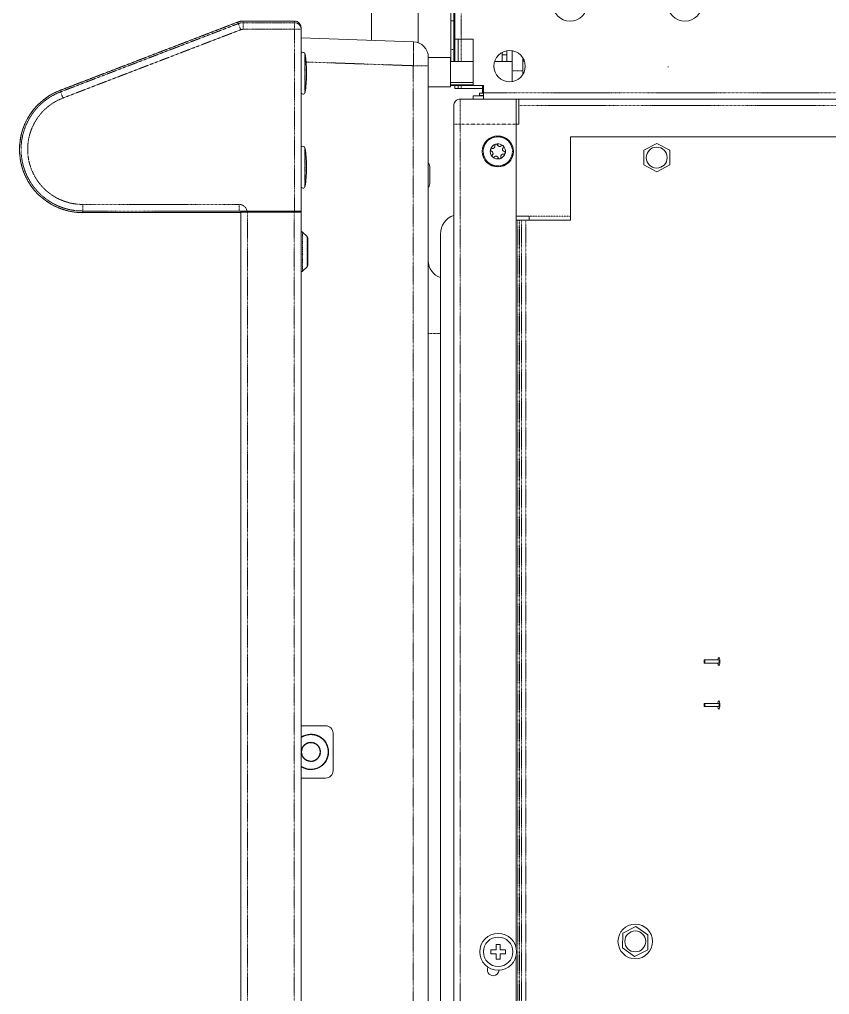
# Model space of a CAD drawing. Header units: millimetres. Extents: x 60499 to 556746, y 248297 to 497145.
# Drawn here: x 358411 to 366553, y 431730 to 441525 of the extents above; entities that cross this region are included whole.
import ezdxf

# ---------------------------------------------------------------- set-up
doc = ezdxf.new("R2010")
doc.units = ezdxf.units.MM
doc.linetypes.add('PHANTOM', pattern=[20, 10, -2, 2, -2, 2, -2])

msp = doc.modelspace()

# ---------------------------------------------------------------- linework, layer by layer
at = {"color": 7, "linetype": 'PHANTOM', "lineweight": 13, "ltscale": 0.03937}
for p, q in [((362849.9, 442176.6), (362849.9, 441326.4)), ((360607.9, 441500), (358818.5, 440813.1)), ((358824.2, 440798.2), (360610.9, 441484)), ((358848, 440736.3), (360634.6, 441422.1)), ((361175.2, 441426.6), (361175.2, 439601.1)), ((361291.7, 441098.4), (362369.8, 441060.7)), ((362369.8, 441060.7), (362369.8, 430059.5)), ((366900.2, 440787.6), (363075, 440787.6)), ((366795.2, 440662.2), (363429.2, 440662.3)), ((362842.1, 423633.1), (362842.1, 440474.9)), ((360617.5, 439667.4), (359046.1, 439667.4)), ((360216.4, 439601.1), (359046.1, 439601.1)), ((359046.1, 439585.1), (360634.3, 439585.1)), ((360703.2, 439590), (360703.2, 423046.4)), ((361172.6, 439590), (361172.6, 423211.9)), ((363419.7, 425019), (363419.7, 439507.6)), ((363438.1, 425019), (363438.1, 439507.6)), ((363458, 439507.6), (363458, 425019)), ((363499.9, 439507.6), (363499.9, 425019))]:
    msp.add_line(p, q, dxfattribs=at)
at = {"color": 7, "lineweight": 13, "ltscale": 0.03937}
for p, q in [((362787.3, 442126.4), (362787.3, 441326.4)), ((362420.1, 442003.1), (362420.1, 441290.6)), ((360607.9, 441500), (358818.5, 440813.1)), ((358818.5, 440813.1), (360607.9, 441500)), ((361241.5, 441426.6), (361241.5, 439601.1)), ((361241.5, 441340.2), (362369.8, 441300.8)), ((361241.5, 441303.3), (361241.5, 439590)), ((362520.5, 441060.7), (362520.5, 430059.5)), ((366900.2, 440725), (363075, 440725)), ((366795.2, 440724.9), (363429.2, 440725)), ((362776, 423633.1), (362776, 440474.9)), ((363404, 440474.9), (363404, 432193.1)), ((363948.2, 440347.4), (363948.2, 439507.6)), ((363948.2, 440347.4), (379365.4, 440347.4)), ((360634.3, 439585), (359046.1, 439585)), ((360634.3, 439590), (360634.3, 423046.4)), ((361241.5, 439590), (361241.5, 423214.4)), ((362642.5, 438635.2), (362642.5, 439370)), ((362642.5, 427233), (362642.5, 438635.2)), ((363404, 432124.7), (363404, 424769.2))]:
    msp.add_line(p, q, dxfattribs=at)
at = {"color": 7, "lineweight": 13, "ltscale": 0.017169}
msp.add_line((361949.8, 441892.2), (361949.8, 441315.4), dxfattribs=at)
at = {"color": 7, "lineweight": 13, "ltscale": 0.003125}
for p, q in [((362746.6, 441617.4), (362746.6, 441512.4)), ((362776.9, 441617.4), (362776.9, 441512.4)), ((362970, 440758.2), (363075, 440758.2)), ((362970, 440725), (363075, 440725))]:
    msp.add_line(p, q, dxfattribs=at)
at = {"color": 7, "linetype": 'PHANTOM', "lineweight": 13, "ltscale": 0.00048465}
msp.add_line((360607.9, 441500), (360610.9, 441484), dxfattribs=at)
at = {"color": 7, "linetype": 'PHANTOM', "lineweight": 13, "ltscale": 0.001975}
for p, q in [((360610.9, 441484), (360634.6, 441422.1)), ((360659, 441492.9), (360659, 441426.6)), ((361175.2, 441426.6), (361175.2, 441492.9)), ((361241.5, 441426.6), (361175.2, 441426.6)), ((358824.2, 440798.2), (358848, 440736.3)), ((359046.1, 439601.1), (359046.1, 439667.4)), ((360617.5, 439601.1), (360617.5, 439667.4))]:
    msp.add_line(p, q, dxfattribs=at)
at = {"color": 7, "lineweight": 13, "ltscale": 0.015453}
for p, q in [((361175.2, 441509), (360656, 441509)), ((360656, 441509), (361175.2, 441509))]:
    msp.add_line(p, q, dxfattribs=at)
at = {"color": 7, "linetype": 'PHANTOM', "lineweight": 13, "ltscale": 0.015453}
msp.add_line((361175.2, 441508.9), (360656, 441508.9), dxfattribs=at)
at = {"color": 7, "linetype": 'PHANTOM', "lineweight": 13, "ltscale": 0.000484621}
msp.add_line((360656, 441508.9), (360659, 441492.9), dxfattribs=at)
at = {"color": 7, "linetype": 'PHANTOM', "lineweight": 13, "ltscale": 0.015365}
for p, q in [((360659, 441492.9), (361175.2, 441492.9)), ((360659, 441426.6), (361175.2, 441426.6))]:
    msp.add_line(p, q, dxfattribs=at)
at = {"color": 7, "linetype": 'PHANTOM', "lineweight": 13, "ltscale": 0.000476507}
for p, q in [((361175.2, 441508.9), (361175.2, 441492.9)), ((358824.2, 440798.2), (358818.5, 440813.1)), ((359046.1, 439601.1), (359046.1, 439585.1))]:
    msp.add_line(p, q, dxfattribs=at)
at = {"color": 7, "lineweight": 13, "ltscale": 0.0086}
for p, q in [((362746.6, 441512.4), (362746.6, 441223.5)), ((362776.9, 441512.4), (362776.9, 441223.5))]:
    msp.add_line(p, q, dxfattribs=at)
at = {"color": 7, "lineweight": 13, "ltscale": 0.000900028}
msp.add_line((362746.6, 441512.4), (362776.9, 441512.4), dxfattribs=at)
at = {"color": 7, "lineweight": 13, "ltscale": 0.000476507}
msp.add_line((361241.5, 441442.6), (361241.5, 441426.6), dxfattribs=at)
at = {"color": 7, "lineweight": 13, "ltscale": 0.0012}
for p, q in [((361241.5, 441415.8), (361241.5, 441375.5)), ((363075, 440786.3), (363034.7, 440786.3)), ((363075, 440760.3), (363034.7, 440760.3)), ((363075, 440758.2), (363034.7, 440758.2))]:
    msp.add_line(p, q, dxfattribs=at)
at = {"color": 7, "lineweight": 13, "ltscale": 0.001865}
for p, q in [((362787.3, 441326.4), (362849.9, 441326.4)), ((363075, 440787.6), (363075, 440725)), ((363429.2, 440725), (363429.2, 440662.3))]:
    msp.add_line(p, q, dxfattribs=at)
at = {"color": 7, "lineweight": 13, "ltscale": 0.006689}
for p, q in [((362787.3, 441326.4), (362787.3, 441101.7)), ((362820.6, 441326.4), (362820.6, 441101.7))]:
    msp.add_line(p, q, dxfattribs=at)
at = {"color": 7, "lineweight": 13, "ltscale": 0.003585}
msp.add_line((362970.4, 441326.4), (362849.9, 441326.4), dxfattribs=at)
at = {"color": 7, "linetype": 'PHANTOM', "lineweight": 13, "ltscale": 0.006689}
msp.add_line((362849.9, 441101.7), (362849.9, 441326.4), dxfattribs=at)
at = {"color": 7, "lineweight": 13, "ltscale": 0.013852}
msp.add_line((362970.4, 441326.4), (362970.4, 440861.1), dxfattribs=at)
at = {"color": 7, "linetype": 'PHANTOM', "lineweight": 13, "ltscale": 0.011557}
for p, q in [((361280.1, 441179.9), (361280.1, 440791.7)), ((361280.1, 440235.1), (361280.1, 439846.9))]:
    msp.add_line(p, q, dxfattribs=at)
at = {"color": 7, "lineweight": 13, "ltscale": 0.000135133}
for p, q in [((361280.1, 441179.9), (361281, 441175.5)), ((361280.1, 440791.7), (361281, 440796.1))]:
    msp.add_line(p, q, dxfattribs=at)
at = {"color": 7, "linetype": 'PHANTOM', "lineweight": 13, "ltscale": 0.000900028}
msp.add_line((362746.6, 441223.5), (362776.9, 441223.5), dxfattribs=at)
at = {"color": 7, "lineweight": 13, "ltscale": 0.003625}
for p, q in [((362746.6, 441223.5), (362746.6, 441101.7)), ((362776.9, 441223.5), (362776.9, 441101.7))]:
    msp.add_line(p, q, dxfattribs=at)
at = {"color": 7, "lineweight": 13, "ltscale": 0.000290758}
msp.add_line((363261.7, 441194.2), (363261.7, 441184.4), dxfattribs=at)
at = {"color": 7, "lineweight": 13, "ltscale": 0.000675502}
msp.add_line((363261.7, 441194.2), (363261.7, 441171.5), dxfattribs=at)
at = {"color": 7, "lineweight": 13, "ltscale": 0.000384053}
for p, q in [((363261.7, 441184.4), (363261.7, 441171.5)), ((363311.3, 441184.4), (363311.3, 441171.5))]:
    msp.add_line(p, q, dxfattribs=at)
at = {"color": 7, "lineweight": 13, "ltscale": 9.85213e-05}
msp.add_line((363311.3, 441211.6), (363311.3, 441208.3), dxfattribs=at)
at = {"color": 7, "lineweight": 13, "ltscale": 0.001192}
for p, q in [((363311.3, 441211.6), (363311.3, 441171.5)), ((363311.3, 441171.5), (363311.3, 441211.6))]:
    msp.add_line(p, q, dxfattribs=at)
at = {"color": 7, "lineweight": 13, "ltscale": 0.000340319}
msp.add_line((363311.3, 441208.3), (363311.3, 441196.8), dxfattribs=at)
at = {"color": 7, "lineweight": 13, "ltscale": 0.000369275}
msp.add_line((363311.3, 441196.8), (363311.3, 441184.4), dxfattribs=at)
at = {"color": 7, "lineweight": 13, "ltscale": 0.006048}
msp.add_line((363363.9, 441211.6), (363363.9, 441008.5), dxfattribs=at)
at = {"color": 7, "lineweight": 13, "ltscale": 0.01134}
for p, q in [((361241.5, 441176.3), (361241.5, 440795.3)), ((361241.5, 440231.5), (361241.5, 439850.5))]:
    msp.add_line(p, q, dxfattribs=at)
at = {"color": 7, "linetype": 'PHANTOM', "lineweight": 13, "ltscale": 0.005646}
for p, q in [((361281, 441175.5), (361281, 440985.8)), ((361281, 440985.8), (361281, 440796.1)), ((361281, 440230.7), (361281, 440041)), ((361281, 440041), (361281, 439851.4))]:
    msp.add_line(p, q, dxfattribs=at)
at = {"color": 7, "lineweight": 13, "ltscale": 0.002499}
msp.add_line((362520.5, 441060.7), (362520.5, 441144.7), dxfattribs=at)
at = {"color": 7, "lineweight": 13, "ltscale": 0.006606}
for p, q in [((362742.4, 441143.7), (362520.5, 441143.7)), ((362742.4, 440849.8), (362520.5, 440849.8))]:
    msp.add_line(p, q, dxfattribs=at)
at = {"color": 7, "lineweight": 13, "ltscale": 0.008214}
msp.add_line((362742.4, 441143.7), (362742.4, 440867.7), dxfattribs=at)
at = {"color": 7, "lineweight": 13, "ltscale": 0.006785}
for p, q in [((362970.4, 441101.7), (362742.4, 441101.7)), ((362970.4, 440891.7), (362742.4, 440891.7)), ((362970.4, 440869), (362742.4, 440869)), ((362970.4, 440869), (362742.4, 440869)), ((362742.4, 440862.4), (362970.4, 440862.4)), ((362742.4, 440862.4), (362970.4, 440862.4))]:
    msp.add_line(p, q, dxfattribs=at)
at = {"color": 7, "lineweight": 13, "ltscale": 0.005264}
msp.add_line((363363.9, 441101.7), (363187.1, 441101.7), dxfattribs=at)
at = {"color": 7, "lineweight": 13, "ltscale": 0.002078}
for p, q in [((363261.7, 441101.7), (363261.7, 441171.5)), ((363261.7, 441171.5), (363261.7, 441101.7)), ((363311.3, 441101.7), (363311.3, 441171.5)), ((363311.3, 441171.5), (363311.3, 441101.7)), ((363311.3, 441171.5), (363311.3, 441101.7))]:
    msp.add_line(p, q, dxfattribs=at)
at = {"color": 7, "lineweight": 13, "ltscale": 0.001476}
msp.add_line((363261.7, 441171.5), (363311.3, 441171.5), dxfattribs=at)
msp.add_line((363261.7, 441171.5), (363311.3, 441171.5), dxfattribs=at)
at = {"color": 7, "lineweight": 13, "ltscale": 0.000198154}
for p, q in [((363311.3, 441108.4), (363311.3, 441101.7)), ((363311.3, 441108.4), (363311.3, 441101.7)), ((363311.3, 441101.7), (363311.3, 441108.4)), ((363311.3, 441101.7), (363311.3, 441108.4))]:
    msp.add_line(p, q, dxfattribs=at)
at = {"color": 7, "lineweight": 13, "ltscale": 0.004008}
msp.add_line((363469.3, 441143.1), (363469.3, 441008.5), dxfattribs=at)
at = {"color": 7, "lineweight": 13, "ltscale": 8.62662e-05}
msp.add_line((363472.2, 441138.6), (363469.3, 441138.6), dxfattribs=at)
msp.add_line((363472.2, 441138.6), (363469.3, 441138.6), dxfattribs=at)
msp.add_line((363472.2, 441138.6), (363469.3, 441138.6), dxfattribs=at)
at = {"color": 7, "lineweight": 13, "ltscale": 7.98109e-05}
msp.add_line((363469.3, 441115.2), (363471.9, 441115.3), dxfattribs=at)
at = {"color": 7, "lineweight": 13, "ltscale": 0.000550269}
msp.add_line((363469.3, 441101.8), (363487.1, 441106.5), dxfattribs=at)
at = {"color": 7, "lineweight": 13, "ltscale": 3.70183e-05}
msp.add_line((363469.3, 441102.7), (363470.3, 441103.3), dxfattribs=at)
at = {"color": 7, "lineweight": 13, "ltscale": 3.85689e-05}
msp.add_line((363473.4, 441102.9), (363474.5, 441103.6), dxfattribs=at)
at = {"color": 7, "lineweight": 13, "ltscale": 0.001178}
for p, q in [((361295, 440985.8), (361295, 441025.4)), ((361295, 440041), (361295, 440080.6))]:
    msp.add_line(p, q, dxfattribs=at)
at = {"color": 7, "lineweight": 13, "ltscale": 0.001035}
for p, q in [((361295, 440951.1), (361295, 440985.8)), ((361295, 440006.3), (361295, 440041))]:
    msp.add_line(p, q, dxfattribs=at)
at = {"color": 7, "lineweight": 13, "ltscale": 0.000736837}
msp.add_line((361295, 440985.8), (361295, 440961.1), dxfattribs=at)
at = {"color": 7, "linetype": 'PHANTOM', "lineweight": 13, "ltscale": 0.004488}
msp.add_line((362369.8, 441060.7), (362520.5, 441060.7), dxfattribs=at)
at = {"color": 7, "lineweight": 13, "ltscale": 0.003198}
msp.add_line((363363.9, 441008.5), (363363.9, 440901), dxfattribs=at)
at = {"color": 7, "linetype": 'PHANTOM', "lineweight": 13, "ltscale": 0.003136}
msp.add_line((363469.3, 441008.5), (363363.9, 441008.5), dxfattribs=at)
at = {"color": 7, "lineweight": 13, "ltscale": 0.001159}
msp.add_line((363469.3, 440969.5), (363469.3, 441008.5), dxfattribs=at)
at = {"color": 7, "lineweight": 13, "ltscale": 0.000192837}
msp.add_line((364935.8, 441049.1), (364929.3, 441049.1), dxfattribs=at)
at = {"color": 7, "lineweight": 13, "ltscale": 0.000143156}
for p, q in [((361295, 440951.1), (361295, 440946.2)), ((361295, 440006.3), (361295, 440001.4))]:
    msp.add_line(p, q, dxfattribs=at)
at = {"color": 7, "lineweight": 13, "ltscale": 0.00053559}
msp.add_line((362742.4, 440867.7), (362742.4, 440849.8), dxfattribs=at)
at = {"color": 7, "lineweight": 13, "ltscale": 0.000874257}
for p, q in [((362787.3, 440862.4), (362787.3, 440833)), ((362820.6, 440862.4), (362820.6, 440833))]:
    msp.add_line(p, q, dxfattribs=at)
at = {"color": 7, "lineweight": 13, "ltscale": 0.000990019}
msp.add_line((362787.3, 440833), (362820.6, 440833), dxfattribs=at)
at = {"color": 7, "lineweight": 13, "ltscale": 0.000874917}
msp.add_line((362849.9, 440833), (362820.6, 440833), dxfattribs=at)
at = {"color": 7, "linetype": 'PHANTOM', "lineweight": 13, "ltscale": 0.000874257}
msp.add_line((362849.9, 440833), (362849.9, 440862.4), dxfattribs=at)
at = {"color": 7, "lineweight": 13, "ltscale": 0.006425}
msp.add_line((363065.8, 440833), (362849.9, 440833), dxfattribs=at)
at = {"color": 7, "lineweight": 13, "ltscale": 0.003115}
msp.add_line((363075, 440861.1), (362970.4, 440861.1), dxfattribs=at)
at = {"color": 7, "lineweight": 13, "ltscale": 0.002224}
for q in [(363065.8, 440861.1), (363065.8, 440861)]:
    msp.add_line((363065.8, 440786.3), q, dxfattribs=at)
at = {"color": 7, "lineweight": 13, "ltscale": 0.002187}
msp.add_line((363075, 440861.1), (363075, 440787.6), dxfattribs=at)
at = {"color": 7, "lineweight": 13, "ltscale": 0.003808}
msp.add_line((362842.1, 440725), (362970, 440725), dxfattribs=at)
at = {"color": 7, "linetype": 'PHANTOM', "lineweight": 13, "ltscale": 0.007445}
msp.add_line((362842.1, 440725), (362842.1, 440474.9), dxfattribs=at)
at = {"color": 7, "lineweight": 13, "ltscale": 0.000989989}
msp.add_line((362970, 440725), (362970, 440758.2), dxfattribs=at)
at = {"color": 7, "lineweight": 13, "ltscale": 0.000775014}
msp.add_line((363034.7, 440760.3), (363034.7, 440786.3), dxfattribs=at)
msp.add_line((363034.7, 440760.3), (363034.7, 440786.3), dxfattribs=at)
at = {"color": 7, "lineweight": 13, "ltscale": 6.2507e-05}
msp.add_line((363034.7, 440760.3), (363034.7, 440758.2), dxfattribs=at)
msp.add_line((363034.7, 440760.3), (363034.7, 440758.2), dxfattribs=at)
at = {"color": 7, "lineweight": 13, "ltscale": 0.007445}
msp.add_line((363404, 440725), (363404, 440474.9), dxfattribs=at)
at = {"color": 7, "lineweight": 13, "ltscale": 6.62656e-05}
msp.add_line((366539.3, 440725), (366541.5, 440724.9), dxfattribs=at)
at = {"color": 7, "lineweight": 13, "ltscale": 0.005475}
msp.add_line((362776, 440658.8), (362776, 440474.9), dxfattribs=at)
at = {"color": 7, "lineweight": 13, "ltscale": 0.005635}
msp.add_line((363429.2, 440662.3), (363429.2, 440473), dxfattribs=at)
at = {"color": 7, "linetype": 'PHANTOM', "lineweight": 13, "ltscale": 0.00197}
msp.add_line((362842.1, 440474.9), (362776, 440474.9), dxfattribs=at)
at = {"color": 7, "linetype": 'PHANTOM', "lineweight": 13, "ltscale": 0.016725}
msp.add_line((362842.1, 440474.9), (363404, 440474.9), dxfattribs=at)
at = {"color": 7, "lineweight": 13, "ltscale": 0.000750204}
msp.add_line((363429.2, 440473), (363404, 440473), dxfattribs=at)
at = {"color": 7, "lineweight": 13, "ltscale": 0.000135162}
for p, q in [((361280.1, 440235.1), (361281, 440230.7)), ((361280.1, 439846.9), (361281, 439851.4))]:
    msp.add_line(p, q, dxfattribs=at)
at = {"color": 7, "lineweight": 13, "ltscale": 0.004405}
for p, q in [((364816.5, 440280.2), (364685.5, 440211.4)), ((364685.5, 440211.4), (364685.5, 440063.4)), ((364947.6, 440211.4), (364816.5, 440280.2)), ((364947.6, 440063.4), (364947.6, 440211.4)), ((364685.5, 440063.4), (364816.5, 439994.7)), ((364816.5, 439994.7), (364947.6, 440063.4)), ((364607.6, 432413.6), (364475.6, 432346.6)), ((364728.2, 432327.9), (364607.6, 432413.6)), ((364475.6, 432346.6), (364473.5, 432198.7)), ((364726.1, 432179.9), (364728.2, 432327.9)), ((364473.5, 432198.7), (364594.1, 432113)), ((364594.1, 432113), (364726.1, 432179.9))]:
    msp.add_line(p, q, dxfattribs=at)
at = {"color": 7, "lineweight": 13, "ltscale": 0.000736807}
msp.add_line((361295, 440041), (361295, 440016.3), dxfattribs=at)
at = {"color": 7, "lineweight": 13, "ltscale": 2.47505e-05}
msp.add_line((362536.5, 440034.3), (362536.5, 440033.5), dxfattribs=at)
at = {"color": 7, "lineweight": 13, "ltscale": 0.0018}
for p, q in [((362536.5, 440033.5), (362536.5, 439973)), ((362536.5, 439951.1), (362536.5, 439890.7))]:
    msp.add_line(p, q, dxfattribs=at)
at = {"color": 7, "lineweight": 13, "ltscale": 0.000325361}
for p, q in [((362536.5, 439973), (362536.5, 439962.1)), ((362536.5, 439962.1), (362536.5, 439951.1))]:
    msp.add_line(p, q, dxfattribs=at)
at = {"color": 7, "lineweight": 13, "ltscale": 2.47204e-05}
msp.add_line((362536.5, 439890.7), (362536.5, 439889.8), dxfattribs=at)
at = {"color": 7, "lineweight": 13, "ltscale": 0.011942}
msp.add_line((360617.5, 439601.1), (360216.4, 439601.1), dxfattribs=at)
at = {"color": 7, "lineweight": 13, "ltscale": 0.002424}
msp.add_line((360698.9, 439601.1), (360617.5, 439601.1), dxfattribs=at)
at = {"color": 7, "lineweight": 13, "ltscale": 0.000327824}
msp.add_line((360634.3, 439601), (360634.3, 439590), dxfattribs=at)
at = {"color": 7, "lineweight": 13, "ltscale": 0.00205}
for p, q in [((360634.3, 439590), (360703.2, 439590)), ((361172.6, 439590), (361241.5, 439590))]:
    msp.add_line(p, q, dxfattribs=at)
at = {"color": 7, "lineweight": 13, "ltscale": 0.000328484}
for p, q in [((360674.6, 439601.1), (360674.6, 439590)), ((360674.6, 439590), (360674.6, 439601.1)), ((360779.6, 439590), (360779.6, 439601.1)), ((360779.6, 439601.1), (360779.6, 439590)), ((361174.3, 439590), (361174.3, 439601.1)), ((361199.5, 439601.1), (361199.5, 439590)), ((361201.2, 439601.1), (361201.2, 439590))]:
    msp.add_line(p, q, dxfattribs=at)
at = {"color": 7, "lineweight": 13, "ltscale": 0.014176}
msp.add_line((361175.2, 439601.1), (360698.9, 439601.1), dxfattribs=at)
at = {"color": 7, "lineweight": 13, "ltscale": 0.013975}
msp.add_line((360703.2, 439590), (361172.6, 439590), dxfattribs=at)
at = {"color": 7, "lineweight": 13, "ltscale": 0.000328533}
msp.add_line((360830.8, 439601.1), (360831, 439590), dxfattribs=at)
at = {"color": 7, "linetype": 'PHANTOM', "lineweight": 13, "ltscale": 0.000328484}
msp.add_line((361161.7, 439590), (361161.7, 439601.1), dxfattribs=at)
at = {"color": 7, "lineweight": 13, "ltscale": 0.001975}
msp.add_line((361241.5, 439601.1), (361175.2, 439601.1), dxfattribs=at)
at = {"color": 7, "lineweight": 13, "ltscale": 0.003874}
msp.add_line((363534.1, 439549.2), (363404, 439549.2), dxfattribs=at)
at = {"color": 7, "linetype": 'PHANTOM', "lineweight": 13, "ltscale": 0.012326}
msp.add_line((363534.1, 439549.2), (363948.2, 439549.2), dxfattribs=at)
at = {"color": 7, "lineweight": 13, "ltscale": 0.00119}
msp.add_line((363534.1, 439509.2), (363534.1, 439549.2), dxfattribs=at)
at = {"color": 7, "lineweight": 13, "ltscale": 0.000468937}
msp.add_line((363404, 439507.6), (363419.7, 439507.6), dxfattribs=at)
at = {"color": 7, "lineweight": 13, "ltscale": 0.000547995}
msp.add_line((363419.7, 439507.6), (363438.1, 439507.6), dxfattribs=at)
at = {"color": 7, "lineweight": 13, "ltscale": 0.000591128}
msp.add_line((363458, 439507.6), (363438.1, 439507.6), dxfattribs=at)
at = {"color": 7, "lineweight": 13, "ltscale": 0.001248}
msp.add_line((363499.9, 439507.6), (363458, 439507.6), dxfattribs=at)
at = {"color": 7, "lineweight": 13, "ltscale": 0.013344}
msp.add_line((363499.9, 439507.6), (363948.2, 439507.6), dxfattribs=at)
at = {"color": 7, "lineweight": 13, "ltscale": 0.012326}
msp.add_line((363534.1, 439509.2), (363948.2, 439509.2), dxfattribs=at)
at = {"color": 7, "lineweight": 13, "ltscale": 4.93508e-05}
msp.add_line((363906.6, 439509.2), (363906.6, 439507.5), dxfattribs=at)
at = {"color": 7, "lineweight": 13, "ltscale": 0.011346}
msp.add_line((361241.5, 439382.5), (361241.5, 439001.4), dxfattribs=at)
at = {"color": 7, "lineweight": 13, "ltscale": 0.001948}
for p, q in [((361255.6, 439388.7), (361303.4, 439343.9)), ((361255.6, 438995.3), (361303.4, 439040))]:
    msp.add_line(p, q, dxfattribs=at)
at = {"color": 7, "linetype": 'PHANTOM', "lineweight": 13, "ltscale": 0.01171}
msp.add_line((361255.6, 439388.6), (361255.6, 438995.3), dxfattribs=at)
at = {"color": 7, "linetype": 'PHANTOM', "lineweight": 13, "ltscale": 0.009046}
msp.add_line((361303.4, 439040), (361303.4, 439343.9), dxfattribs=at)
at = {"color": 7, "lineweight": 13, "ltscale": 0.008317}
msp.add_line((361308.7, 439052.3), (361308.7, 439331.6), dxfattribs=at)
at = {"color": 7, "linetype": 'PHANTOM', "lineweight": 13, "ltscale": 0.00363}
msp.add_line((362520.5, 438369.9), (362642.5, 438369.9), dxfattribs=at)
at = {"color": 7, "lineweight": 13, "ltscale": 0.004258}
for p, q in [((365296.5, 435091.3), (365439.5, 435091.3)), ((365296.5, 435058.2), (365439.5, 435058.2)), ((365296.5, 434654.9), (365439.5, 434654.9)), ((365296.5, 434621.8), (365439.5, 434621.8))]:
    msp.add_line(p, q, dxfattribs=at)
at = {"color": 7, "lineweight": 13, "ltscale": 0.00735}
for p, q in [((361488.4, 434429.3), (361241.5, 434429.3)), ((361241.5, 433904.4), (361488.4, 433904.4))]:
    msp.add_line(p, q, dxfattribs=at)
at = {"color": 7, "lineweight": 13, "ltscale": 0.011175}
msp.add_line((361563.2, 433979.2), (361563.2, 434354.6), dxfattribs=at)
at = {"color": 7, "lineweight": 13, "ltscale": 0.000562533}
for p, q in [((363148.9, 432177.8), (363148.9, 432158.9)), ((363222.4, 432232.4), (363203.5, 432232.4)), ((363295.5, 432158.9), (363295.5, 432177.8)), ((363203.5, 432085.8), (363222.4, 432085.8))]:
    msp.add_line(p, q, dxfattribs=at)
at = {"color": 7, "lineweight": 13, "ltscale": 0.001625}
for p, q in [((363203.5, 432177.8), (363148.9, 432177.8)), ((363203.5, 432232.4), (363203.5, 432177.8)), ((363241.3, 432177.8), (363241.3, 432232.4)), ((363148.9, 432140), (363203.5, 432140))]:
    msp.add_line(p, q, dxfattribs=at)
at = {"color": 7, "lineweight": 13, "ltscale": 0.000562413}
for p, q in [((363241.3, 432232.4), (363222.4, 432232.4)), ((363222.4, 432085.8), (363241.3, 432085.8))]:
    msp.add_line(p, q, dxfattribs=at)
at = {"color": 7, "lineweight": 13, "ltscale": 0.001613}
for p, q in [((363295.5, 432177.8), (363241.3, 432177.8)), ((363203.5, 432140), (363203.5, 432085.8)), ((363241.3, 432140), (363295.5, 432140)), ((363241.3, 432085.8), (363241.3, 432140))]:
    msp.add_line(p, q, dxfattribs=at)
at = {"color": 7, "lineweight": 13, "ltscale": 0.000562473}
for p, q in [((363148.9, 432158.9), (363148.9, 432140)), ((363295.5, 432140), (363295.5, 432158.9))]:
    msp.add_line(p, q, dxfattribs=at)
at = {"color": 7, "linetype": 'PHANTOM', "lineweight": 13, "ltscale": 0.03937}
msp.add_lwpolyline([(362369.8, 441060.7), (362372, 441216.8), (362371.6, 441277), (362370.7, 441296.5), (362370.3, 441299.6), (362370.1, 441300.4), (362370, 441300.7), (362369.9, 441300.7), (362369.8, 441300.8)], dxfattribs=at)
at = {"color": 7, "lineweight": 13, "ltscale": 0.03937}
for centre, radius in [((363945.1, 441681.2), 173.8), ((365099.8, 441681.2), 173.8), ((363337.9, 441056.3), 157.5), ((363219.2, 440200.1), 156.6), ((364816.5, 440137.4), 105), ((364600.8, 432263.3), 173.8), ((364600.8, 432263.3), 105), ((363222.4, 432158.9), 184.8), ((363222.4, 432158.9), 147.8)]:
    msp.add_circle(centre, radius, dxfattribs=at)
at = {"color": 7, "linetype": 'PHANTOM', "lineweight": 13, "ltscale": 0.03937}
for centre, radius in [((363219.2, 440200.1), 146.6), ((361339.8, 434166.9), 96.3), ((361339.8, 434166.9), 92.5)]:
    msp.add_circle(centre, radius, dxfattribs=at)
at = {"color": 7, "lineweight": 13, "ltscale": 0.03937}
for centre, radius, start, end in [((360656, 441374.6), 134.4, 89.99997, 111.00003), ((360656, 441374.6), 134.4, 89.99997, 111.00003), ((361175.2, 441442.6), 66.3, 360, 90), ((361175.2, 441442.6), 66.3, 360, 90), ((362364.3, 441144.7), 156.2, 0, 88), ((361261, 441176.3), 19.5, 10.80777, 179.99999), ((360483.3, 441025.5), 811.7, 358.92086, 10.64656), ((363490.2, 441013.6), 102.7, 93.67576, 101.74715), ((363486, 441013.4), 102.7, 91.3539, 99.38655), ((363494.3, 441013.8), 102.7, 95.98004, 104.12689), ((363481.9, 441013.1), 102.7, 90.88414, 97.04092), ((363498.5, 441014), 102.8, 98.25856, 106.53261), ((363477.7, 441012.9), 102.7, 90.88416, 94.70671), ((363502.7, 441014), 103, 100.51806, 108.95604), ((363506.6, 441015.3), 101.9, 102.73074, 111.49237), ((363511.1, 441014.4), 103.1, 104.98258, 113.93203), ((363515.6, 441013.7), 104, 107.23086, 116.44411), ((363519.4, 441014.8), 103.1, 109.38857, 119.09055), ((363523.3, 441015.5), 102.6, 111.57408, 121.10216), ((363527.8, 441015.1), 103.3, 113.83313, 121.0787), ((363571.3, 441092.7), 97, 160.74331, 166.46777), ((363570.6, 441092.9), 96.3, 160.71975, 166.29505), ((363532, 441015.4), 103.3, 116.06121, 120.1654), ((360483.3, 440946.1), 811.7, 349.35344, 1.07914), ((359046.1, 440220.2), 635.1, 111, 270), ((361261, 440795.3), 19.5, 179.99999, 349.19223), ((362842.1, 440658.8), 66.2, 90, 180.00001), ((361261, 440231.5), 19.5, 10.80777, 179.99999), ((360483.3, 440080.7), 811.7, 358.92086, 10.64656), ((363219.2, 440200.1), 76.5, 105.91005, 285.91005), ((363158.6, 440215.3), 14.1, 76.96824, 254.85185), ((363149.1, 440180.1), 22.4, 316.96824, 74.85185), ((363166.8, 440250.8), 22.4, 256.96824, 14.85185), ((363202.1, 440260.1), 14.1, 16.96824, 194.85186), ((363219.2, 440200.1), 76.5, 285.91005, 105.91005), ((363237, 440270.8), 22.4, 196.96823, 314.85185), ((363262.7, 440244.9), 14.1, 316.96824, 134.85185), ((363289.3, 440220.1), 22.4, 136.96824, 254.85185), ((363175.7, 440155.2), 14.1, 136.96824, 314.85185), ((363201.5, 440129.4), 22.4, 16.96824, 134.85185), ((363236.3, 440140), 14.1, 196.96823, 14.85185), ((363271.6, 440149.3), 22.4, 76.96824, 194.85186), ((363279.8, 440184.9), 14.1, 256.96824, 74.85185), ((360483.3, 440001.3), 811.7, 349.35344, 1.07914), ((362454.2, 440034.3), 82.3, 0, 36.27149), ((361261, 439850.5), 19.5, 179.99999, 349.19223), ((362454.2, 439889.8), 82.3, 323.72851, 0), ((362839.9, 439370), 197.4, 108.89329, 180.00001), ((361249.9, 439382.5), 8.4, 46.84761, 180.00001), ((361291.9, 439331.6), 16.8, 359.99999, 46.8476), ((361291.9, 439052.3), 16.8, 313.1524, 0.00001), ((362696.9, 439100.4), 176.4, 179.99999, 252.02937), ((361249.9, 439001.4), 8.4, 179.99999, 313.15239), ((361488.4, 434354.6), 74.7, 359.99998, 90), ((361339.8, 434166.9), 178.5, 0, 123.40756), ((361339.8, 434166.9), 178.5, 236.59244, 0), ((361488.4, 433979.2), 74.7, 270, 359.99998), ((363173.2, 431977.6), 58.8, 152.71115, 270), ((363173.2, 431977.6), 58.8, 270, 356.9224)]:
    msp.add_arc(centre, radius, start, end, dxfattribs=at)
at = {"color": 7, "linetype": 'PHANTOM', "lineweight": 13, "ltscale": 0.03937}
for centre, radius, start, end in [((360656, 441374.6), 134.4, 90.00161, 110.99839), ((360659, 441358.6), 134.4, 90.00159, 110.9984), ((360659, 441358.6), 68, 90.00002, 110.99999), ((363469.6, 441101.4), 2.11, 27.92556, 69.21176), ((363474.5, 441103), 0.619, 33.64832, 87.9948), ((359046.1, 440220.2), 635.1, 111, 270), ((359046.1, 440220.2), 619.1, 111, 270), ((359046.1, 440220.2), 552.8, 111, 270), ((360617.5, 439584.3), 83.1, 11.66344, 89.99633), ((361339.8, 434166.9), 173.8, 0, 124.42285), ((361339.8, 434166.9), 173.8, 235.57715, 0)]:
    msp.add_arc(centre, radius, start, end, dxfattribs=at)
for centre in [(361175.2, 441442.6), (361175.2, 441426.6)]:
    msp.add_ellipse(centre, major_axis=(66.3, 0), ratio=0.999848, start_param=0, end_param=1.570796, dxfattribs=at)
at = {"color": 7, "lineweight": 13, "ltscale": 0.03937}
for centre, major_axis, start_param, end_param in [((365439.5, 435074.8), (0, 41.3), 0, 1.158514), ((365439.5, 435074.8), (0, 41.3), 3.141593, 6.283185), ((365296.5, 435074.8), (0, 16.5), 0, 3.141593), ((365296.5, 435074.8), (0, 16.5), 3.141593, 6.283185), ((365439.5, 435074.8), (0, 41.3), 1.98308, 3.141593), ((365439.5, 435074.8), (0, -16.5), 0, 3.141593), ((365296.5, 434638.3), (0, 16.5), 0, 3.141593), ((365296.5, 434638.3), (0, 16.5), 3.141593, 6.283185), ((365439.5, 434638.3), (0, 41.3), 0, 1.158514), ((365439.5, 434638.3), (0, 41.3), 1.98308, 3.141593), ((365439.5, 434638.3), (0, 41.3), 3.141593, 6.283185), ((365439.5, 434638.3), (0, -16.5), 0, 3.141593)]:
    msp.add_ellipse(centre, major_axis=major_axis, ratio=0.275637, start_param=start_param, end_param=end_param, dxfattribs=at)

doc.saveas('drawing.dxf')
